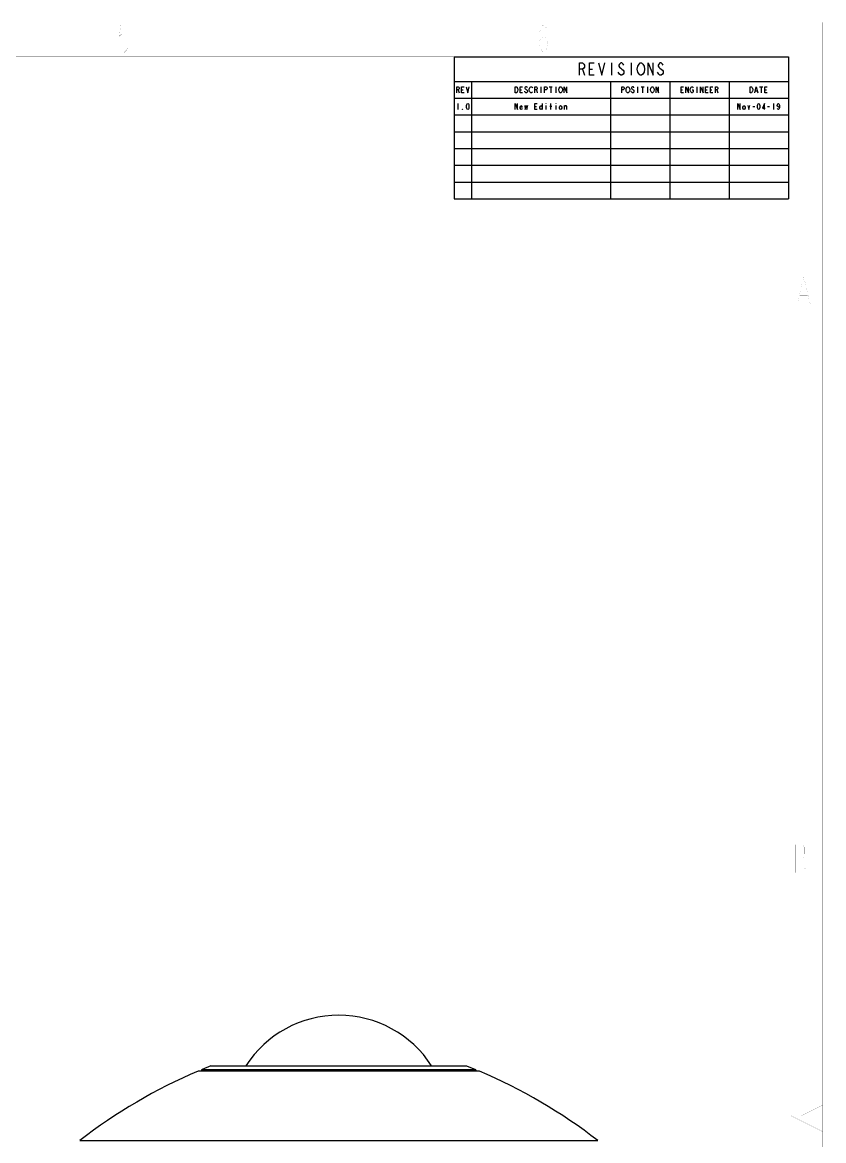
# Model space of a CAD drawing. Header units: millimetres. Extents: x 42 to 799, y 30 to 564.
# Drawn here: x 602.6 to 798.5, y 290.9 to 564.3 of the extents above; entities that cross this region are included whole.
import ezdxf

# ---------------------------------------------------------------- set-up
doc = ezdxf.new("R2010")
doc.units = ezdxf.units.MM
doc.header["$LTSCALE"] = 46.255
doc.layers.get('0').update_dxf_attribs({"linetype": 'CONTINUOUS'})
doc.layers.add('02___PRT_ALL_AXES', color=7, linetype='CONTINUOUS')

msp = doc.modelspace()

# ---------------------------------------------------------------- linework, layer by layer
at = {"color": 2, "linetype": 'Continuous'}
for p, q in [((708.217, 555.874), (789.917, 555.874)), ((708.217, 555.874), (708.217, 521.174)), ((789.917, 555.874), (789.917, 521.174)), ((708.217, 549.874), (789.917, 549.874)), ((712.417, 549.874), (712.417, 521.174)), ((746.417, 549.874), (746.417, 521.174)), ((760.917, 549.874), (760.917, 521.174)), ((775.417, 549.874), (775.417, 521.174)), ((708.217, 545.774), (789.917, 545.774)), ((709.117, 544.474), (709.117, 542.974)), ((729.717, 544.474), (729.717, 542.974)), ((730.617, 544.474), (730.617, 544.349)), ((731.817, 542.974), (731.817, 544.474)), ((733.017, 544.474), (733.017, 544.349)), ((786.267, 544.474), (786.267, 542.974)), ((708.217, 541.674), (789.917, 541.674)), ((727.917, 543.724), (728.292, 543.724)), ((730.617, 543.974), (730.617, 542.974)), ((731.592, 543.849), (732.042, 543.849)), ((733.017, 543.974), (733.017, 542.974)), ((735.192, 542.974), (735.192, 543.974)), ((781.242, 543.724), (781.692, 543.724)), ((784.842, 543.724), (785.292, 543.724)), ((708.217, 537.574), (789.917, 537.574)), ((708.217, 533.474), (789.917, 533.474)), ((708.217, 529.374), (789.917, 529.374)), ((708.217, 525.274), (789.917, 525.274)), ((708.217, 521.174), (789.917, 521.174))]:
    msp.add_line(p, q, dxfattribs=at)
at = {"color": 7, "linetype": 'Continuous'}
for p, q in [((739.617, 552.874), (740.067, 551.374)), ((741.267, 552.874), (742.017, 552.874)), ((746.667, 554.374), (746.667, 551.374)), ((751.467, 554.374), (751.467, 551.374)), ((709.192, 547.824), (709.417, 547.074)), ((710.017, 547.824), (710.392, 547.824)), ((724.317, 547.824), (724.692, 547.824)), ((728.292, 547.824), (728.517, 547.074)), ((729.417, 548.574), (729.417, 547.074)), ((731.442, 548.574), (732.192, 548.574)), ((731.817, 548.574), (731.817, 547.074)), ((733.017, 548.574), (733.017, 547.074)), ((753.067, 548.574), (753.067, 547.074)), ((753.892, 548.574), (754.642, 548.574)), ((754.267, 548.574), (754.267, 547.074)), ((755.467, 548.574), (755.467, 547.074)), ((763.667, 547.824), (764.042, 547.824)), ((767.567, 548.574), (767.567, 547.074)), ((769.667, 547.824), (770.042, 547.824)), ((770.867, 547.824), (771.242, 547.824)), ((772.442, 547.824), (772.667, 547.074)), ((781.842, 547.574), (782.292, 547.574)), ((782.892, 548.574), (783.642, 548.574)), ((783.267, 548.574), (783.267, 547.074)), ((784.167, 547.824), (784.542, 547.824)), ((714.373, 307.871), (645.583, 307.871)), ((714.199, 307.887), (645.662, 307.887)), ((646.378, 308.02), (646.371, 307.887)), ((646.378, 308.02), (713.578, 308.02)), ((646.562, 308.281), (713.394, 308.281)), ((713.578, 308.02), (713.585, 307.887)), ((616.636, 290.887), (743.32, 290.887))]:
    msp.add_line(p, q, dxfattribs=at)
at = {"color": 7, "linetype": 'Continuous', "const_width": 0.01}
for points in [[(42.461, 564.3), (798.538, 564.3)], [(626.632, 563.777), (626.347, 560.921)], [(628.346, 563.777), (626.632, 563.777)], [(693.968, 564.3), (693.968, 556.467)], [(694.556, 564.3), (694.556, 556.467)], [(695.143, 564.3), (695.143, 556.467)], [(729.535, 563.169), (730.065, 563.74)], [(730.065, 563.74), (730.595, 563.169)], [(798.343, 29.7), (798.343, 564.3)], [(798.538, 29.7), (798.538, 564.3)], [(626.347, 560.921), (626.918, 561.492)], [(626.918, 561.492), (627.489, 561.492)], [(627.489, 561.492), (628.06, 560.921)], [(628.06, 560.921), (628.346, 560.35)], [(729.004, 561.455), (729.269, 562.598)], [(729.004, 559.171), (729.004, 561.455)], [(729.269, 562.598), (729.535, 563.169)], [(729.269, 560.313), (730.065, 560.884)], [(730.065, 560.884), (730.861, 560.313)], [(730.595, 563.169), (730.861, 562.598)], [(626.347, 557.494), (626.061, 558.065)], [(628.346, 558.065), (628.06, 557.494)], [(628.346, 560.35), (628.631, 559.207)], [(628.631, 559.207), (628.346, 558.065)], [(729.004, 559.171), (729.269, 560.313)], [(729.269, 558.028), (729.004, 559.171)], [(729.535, 557.457), (729.269, 558.028)], [(730.861, 558.028), (730.595, 557.457)], [(730.861, 560.313), (731.126, 559.171)], [(731.126, 559.171), (730.861, 558.028)], [(790.51, 556.467), (50.294, 556.467)], [(789.922, 555.88), (50.882, 555.88)], [(626.918, 556.923), (626.347, 557.494)], [(627.489, 556.923), (626.918, 556.923)], [(628.06, 557.494), (627.489, 556.923)], [(730.065, 556.886), (729.535, 557.457)], [(730.595, 557.457), (730.065, 556.886)], [(789.922, 38.12), (789.922, 555.88)], [(790.51, 37.533), (790.51, 556.467)], [(792.045, 495.237), (793.676, 502.09)], [(793.676, 502.09), (795.308, 495.237)], [(792.697, 497.521), (794.656, 497.521)], [(789.922, 434.664), (798.343, 434.664)], [(789.922, 434.077), (798.343, 434.077)], [(789.922, 433.489), (798.343, 433.489)], [(793.517, 363.271), (791.661, 363.271)], [(791.661, 363.271), (791.661, 356.417)], [(793.782, 362.7), (793.517, 363.271)], [(793.517, 360.415), (793.782, 360.987)], [(793.782, 360.987), (793.782, 362.7)], [(791.661, 360.415), (793.517, 360.415)], [(793.782, 359.844), (793.517, 360.415)], [(794.048, 359.273), (793.782, 359.844)], [(794.048, 357.56), (794.048, 359.273)], [(791.661, 356.417), (793.517, 356.417)], [(793.517, 356.417), (794.048, 357.56)], [(790.51, 297), (798.343, 300.916)], [(791.823, 297), (798.343, 300.26)], [(793.137, 297), (798.343, 299.603)], [(794.426, 295.042), (794.426, 298.958)], [(796.384, 294.063), (796.384, 299.937)], [(790.51, 297), (798.343, 297)], [(798.343, 293.084), (790.51, 297)], [(798.343, 293.74), (791.823, 297)], [(798.343, 294.397), (793.137, 297)], [(794.426, 297.587), (798.343, 297.587)], [(794.426, 296.413), (798.343, 296.413)]]:
    msp.add_lwpolyline(points, dxfattribs=at)
at = {"color": 7, "linetype": 'Continuous'}
for points in [[(738.867, 551.374), (738.867, 554.374), (739.617, 554.374), (739.917, 554.124), (740.067, 553.874), (740.067, 553.374), (739.917, 553.124), (739.617, 552.874), (738.867, 552.874)], [(742.467, 551.374), (741.267, 551.374), (741.267, 554.374), (742.467, 554.374)], [(743.517, 554.374), (744.267, 551.374), (745.017, 554.374)], [(749.667, 553.874), (749.517, 554.124), (749.217, 554.374), (748.917, 554.374), (748.617, 554.124), (748.467, 553.874), (748.467, 553.624), (748.617, 553.374), (748.917, 553.124), (749.217, 552.874), (749.517, 552.624), (749.667, 552.374), (749.667, 551.874), (749.517, 551.624), (749.217, 551.374), (748.917, 551.374), (748.617, 551.624), (748.467, 551.874), (748.317, 552.124)], [(754.467, 551.874), (754.317, 551.624), (754.017, 551.374), (753.717, 551.374), (753.417, 551.624), (753.267, 551.874), (753.117, 552.124), (752.967, 552.874), (753.117, 553.624), (753.267, 553.874), (753.417, 554.124), (753.717, 554.374), (754.017, 554.374), (754.317, 554.124), (754.467, 553.874), (754.617, 553.624), (754.767, 552.874), (754.617, 552.124), (754.467, 551.874)], [(755.667, 551.374), (755.667, 554.374), (756.867, 551.374), (756.867, 554.374)], [(759.267, 553.874), (759.117, 554.124), (758.817, 554.374), (758.517, 554.374), (758.217, 554.124), (758.067, 553.874), (758.067, 553.624), (758.217, 553.374), (758.517, 553.124), (758.817, 552.874), (759.117, 552.624), (759.267, 552.374), (759.267, 551.874), (759.117, 551.624), (758.817, 551.374), (758.517, 551.374), (758.217, 551.624), (758.067, 551.874), (757.917, 552.124)], [(708.817, 547.074), (708.817, 548.574), (709.192, 548.574), (709.342, 548.449), (709.417, 548.324), (709.417, 548.074), (709.342, 547.949), (709.192, 547.824), (708.817, 547.824)], [(710.617, 547.074), (710.017, 547.074), (710.017, 548.574), (710.617, 548.574)], [(711.142, 548.574), (711.517, 547.074), (711.892, 548.574)], [(723.117, 548.574), (723.417, 548.574), (723.567, 548.449), (723.642, 548.324), (723.717, 548.199), (723.792, 547.824), (723.717, 547.449), (723.642, 547.324), (723.567, 547.199), (723.417, 547.074), (723.117, 547.074), (723.117, 548.574)], [(724.917, 547.074), (724.317, 547.074), (724.317, 548.574), (724.917, 548.574)], [(726.117, 548.324), (726.042, 548.449), (725.892, 548.574), (725.742, 548.574), (725.592, 548.449), (725.517, 548.324), (725.517, 548.199), (725.592, 548.074), (725.742, 547.949), (725.892, 547.824), (726.042, 547.699), (726.117, 547.574), (726.117, 547.324), (726.042, 547.199), (725.892, 547.074), (725.742, 547.074), (725.592, 547.199), (725.517, 547.324), (725.442, 547.449)], [(727.317, 547.324), (727.242, 547.199), (727.092, 547.074), (726.942, 547.074), (726.792, 547.199), (726.717, 547.324), (726.642, 547.449), (726.567, 547.824), (726.642, 548.199), (726.717, 548.324), (726.792, 548.449), (726.942, 548.574), (727.092, 548.574), (727.242, 548.449), (727.317, 548.324)], [(727.917, 547.074), (727.917, 548.574), (728.292, 548.574), (728.442, 548.449), (728.517, 548.324), (728.517, 548.074), (728.442, 547.949), (728.292, 547.824), (727.917, 547.824)], [(730.317, 547.074), (730.317, 548.574), (730.692, 548.574), (730.842, 548.449), (730.917, 548.324), (730.917, 548.074), (730.842, 547.949), (730.692, 547.824), (730.317, 547.824)], [(734.517, 547.324), (734.442, 547.199), (734.292, 547.074), (734.142, 547.074), (733.992, 547.199), (733.917, 547.324), (733.842, 547.449), (733.767, 547.824), (733.842, 548.199), (733.917, 548.324), (733.992, 548.449), (734.142, 548.574), (734.292, 548.574), (734.442, 548.449), (734.517, 548.324), (734.592, 548.199), (734.667, 547.824), (734.592, 547.449), (734.517, 547.324)], [(735.117, 547.074), (735.117, 548.574), (735.717, 547.074), (735.717, 548.574)], [(749.167, 547.074), (749.167, 548.574), (749.542, 548.574), (749.692, 548.449), (749.767, 548.324), (749.767, 548.074), (749.692, 547.949), (749.542, 547.824), (749.167, 547.824)], [(750.967, 547.324), (750.892, 547.199), (750.742, 547.074), (750.592, 547.074), (750.442, 547.199), (750.367, 547.324), (750.292, 547.449), (750.217, 547.824), (750.292, 548.199), (750.367, 548.324), (750.442, 548.449), (750.592, 548.574), (750.742, 548.574), (750.892, 548.449), (750.967, 548.324), (751.042, 548.199), (751.117, 547.824), (751.042, 547.449), (750.967, 547.324)], [(752.167, 548.324), (752.092, 548.449), (751.942, 548.574), (751.792, 548.574), (751.642, 548.449), (751.567, 548.324), (751.567, 548.199), (751.642, 548.074), (751.792, 547.949), (751.942, 547.824), (752.092, 547.699), (752.167, 547.574), (752.167, 547.324), (752.092, 547.199), (751.942, 547.074), (751.792, 547.074), (751.642, 547.199), (751.567, 547.324), (751.492, 547.449)], [(756.967, 547.324), (756.892, 547.199), (756.742, 547.074), (756.592, 547.074), (756.442, 547.199), (756.367, 547.324), (756.292, 547.449), (756.217, 547.824), (756.292, 548.199), (756.367, 548.324), (756.442, 548.449), (756.592, 548.574), (756.742, 548.574), (756.892, 548.449), (756.967, 548.324), (757.042, 548.199), (757.117, 547.824), (757.042, 547.449), (756.967, 547.324)], [(757.567, 547.074), (757.567, 548.574), (758.167, 547.074), (758.167, 548.574)], [(764.267, 547.074), (763.667, 547.074), (763.667, 548.574), (764.267, 548.574)], [(764.867, 547.074), (764.867, 548.574), (765.467, 547.074), (765.467, 548.574)], [(766.367, 547.824), (766.667, 547.824), (766.667, 547.324), (766.592, 547.199), (766.442, 547.074), (766.292, 547.074), (766.142, 547.199), (766.067, 547.324), (765.992, 547.449), (765.917, 547.824), (765.992, 548.199), (766.067, 548.324), (766.142, 548.449), (766.292, 548.574), (766.442, 548.574), (766.592, 548.449), (766.667, 548.324)], [(768.467, 547.074), (768.467, 548.574), (769.067, 547.074), (769.067, 548.574)], [(770.267, 547.074), (769.667, 547.074), (769.667, 548.574), (770.267, 548.574)], [(771.467, 547.074), (770.867, 547.074), (770.867, 548.574), (771.467, 548.574)], [(772.067, 547.074), (772.067, 548.574), (772.442, 548.574), (772.592, 548.449), (772.667, 548.324), (772.667, 548.074), (772.592, 547.949), (772.442, 547.824), (772.067, 547.824)], [(780.567, 548.574), (780.867, 548.574), (781.017, 548.449), (781.092, 548.324), (781.167, 548.199), (781.242, 547.824), (781.167, 547.449), (781.092, 547.324), (781.017, 547.199), (780.867, 547.074), (780.567, 547.074), (780.567, 548.574)], [(781.692, 547.074), (782.067, 548.574), (782.442, 547.074)], [(784.767, 547.074), (784.167, 547.074), (784.167, 548.574), (784.767, 548.574)]]:
    msp.add_lwpolyline(points, dxfattribs=at)
at = {"color": 2, "linetype": 'Continuous'}
for points in [[(711.517, 542.974), (711.367, 543.099), (711.292, 543.224), (711.217, 543.474), (711.217, 543.974), (711.292, 544.224), (711.367, 544.349), (711.517, 544.474), (711.667, 544.349), (711.742, 544.224), (711.817, 543.974), (711.817, 543.474), (711.742, 543.224), (711.667, 543.099), (711.517, 542.974)], [(723.117, 542.974), (723.117, 544.474), (723.717, 542.974), (723.717, 544.474)], [(728.517, 542.974), (727.917, 542.974), (727.917, 544.474), (728.517, 544.474)], [(777.567, 542.974), (777.567, 544.474), (778.167, 542.974), (778.167, 544.474)], [(782.667, 542.974), (782.517, 543.099), (782.442, 543.224), (782.367, 543.474), (782.367, 543.974), (782.442, 544.224), (782.517, 544.349), (782.667, 544.474), (782.817, 544.349), (782.892, 544.224), (782.967, 543.974), (782.967, 543.474), (782.892, 543.224), (782.817, 543.099), (782.667, 542.974)], [(784.092, 542.974), (784.092, 544.474), (783.567, 543.349), (784.242, 543.349)], [(787.767, 543.974), (787.692, 543.724), (787.467, 543.599), (787.242, 543.724), (787.167, 543.974), (787.242, 544.224), (787.317, 544.349), (787.467, 544.474), (787.617, 544.349), (787.692, 544.224), (787.767, 543.974), (787.767, 543.474), (787.692, 543.224), (787.617, 543.099), (787.467, 542.974), (787.317, 543.099), (787.242, 543.224)], [(710.317, 542.974), (710.242, 542.974), (710.242, 543.099), (710.317, 542.974)], [(724.842, 543.224), (724.767, 543.099), (724.617, 542.974), (724.467, 543.099), (724.317, 543.349), (724.317, 543.599), (724.467, 543.849), (724.617, 543.974), (724.767, 543.849), (724.842, 543.599), (724.317, 543.599)], [(725.442, 543.974), (725.592, 542.974), (725.817, 543.974), (725.967, 542.974), (726.192, 543.974)], [(729.717, 543.349), (729.567, 543.099), (729.417, 542.974), (729.267, 543.099), (729.117, 543.349), (729.117, 543.599), (729.267, 543.849), (729.417, 543.974), (729.567, 543.849), (729.717, 543.599)], [(734.517, 543.349), (734.367, 543.099), (734.217, 542.974), (734.067, 543.099), (733.917, 543.349), (733.917, 543.599), (734.067, 543.849), (734.217, 543.974), (734.367, 543.849), (734.517, 543.599), (734.517, 543.349)], [(735.192, 543.724), (735.342, 543.974), (735.492, 543.974), (735.642, 543.724), (735.642, 542.974)], [(779.367, 543.349), (779.217, 543.099), (779.067, 542.974), (778.917, 543.099), (778.767, 543.349), (778.767, 543.599), (778.917, 543.849), (779.067, 543.974), (779.217, 543.849), (779.367, 543.599), (779.367, 543.349)], [(780.042, 543.974), (780.267, 542.974), (780.492, 543.974)]]:
    msp.add_lwpolyline(points, dxfattribs=at)
at = {"color": 7, "linetype": 'Continuous'}
for centre, radius, start, end in [((645.662, 307.687), 0.2, 90, 112.98389), ((646.677, 308.004), 0.3, 112.51606, 177), ((713.279, 308.004), 0.3, 3, 67.48394), ((714.294, 307.687), 0.2, 67.01611, 90)]:
    msp.add_arc(centre, radius, start, end, dxfattribs=at)
at = {"layer": '02___PRT_ALL_AXES', "color": 7, "linetype": 'Continuous'}
for p, q in [((648.728, 309.156), (646.562, 308.281)), ((648.728, 309.156), (711.228, 309.156)), ((711.228, 309.156), (713.394, 308.281))]:
    msp.add_line(p, q, dxfattribs=at)
for centre, radius, start, end in [((679.978, 294.556), 27, 32.75279, 147.24721), ((696.345, 188.191), 130, 112.98389, 127.81718), ((663.611, 188.191), 130, 52.18282, 67.01611)]:
    msp.add_arc(centre, radius, start, end, dxfattribs=at)

doc.saveas('drawing.dxf')
